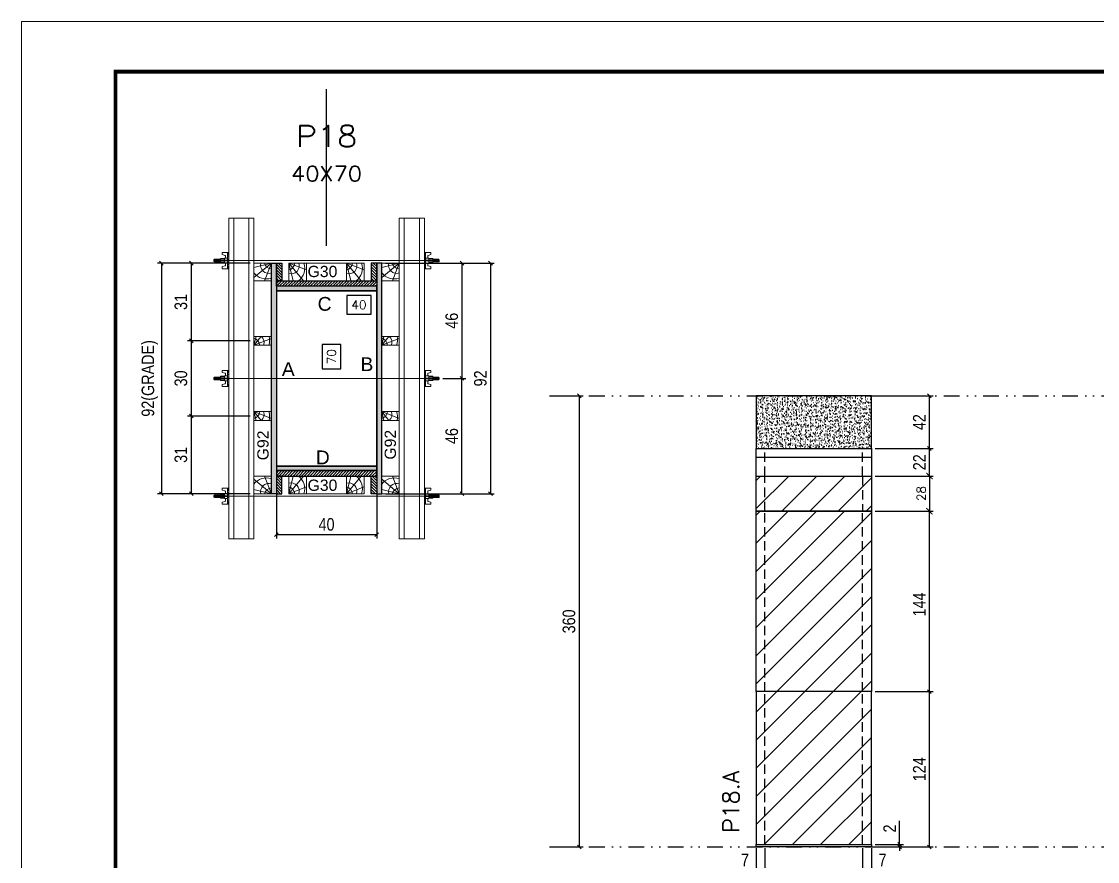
# Model space of a CAD drawing. Extents: x 2949 to 9203, y -16089 to 12527.
# Drawn here: x 6133 to 6991, y 371 to 1041 of the extents above; entities that cross this region are included whole.
import ezdxf
from ezdxf.enums import TextEntityAlignment as Align

# ---------------------------------------------------------------- set-up
doc = ezdxf.new("R2010")
doc.units = 0
for name, pattern in [('DASHED', [0.75, 0.5, -0.25]), ('DIVIDE2', [0.625, 0.25, -0.125, 0, -0.125, 0, -0.125]), ('HIDDEN', [0.375, 0.25, -0.125])]:
    doc.linetypes.add(name, pattern=pattern)
for name, color, linetype in [('CHAPA', 1, 'Continuous'), ('COTA', 241, 'Continuous'), ('cotas', 4, 'Continuous'), ('MEIO_PONT', 93, 'Continuous'), ('Nível', 160, 'Continuous'), ('Painéis', 200, 'Continuous'), ('SARR_2.2x7', 40, 'Continuous'), ('SARRAFO', 251, 'Continuous'), ('Sarrafo de Pressão', 42, 'HIDDEN'), ('Texto de Titulo', 7, 'Continuous'), ('Texto Qtd Sarr', 242, 'Continuous'), ('TEXTO_GERAL', 7, 'Continuous')]:
    doc.layers.add(name, color=color, linetype=linetype)
for name, color, linetype, lineweight in [('Folhas', 255, 'Continuous', 9), ('Hachura', 251, 'Continuous', 9), ('Madeira', 126, 'Continuous', 18), ('Perfil Metálico', 224, 'Continuous', 18), ('SARRAFO DE PRESSAO', 251, 'DASHED', 9), ('Texto Seção', 7, 'Continuous', 15)]:
    doc.layers.add(name, color=color, linetype=linetype, lineweight=lineweight)
doc.styles.add('ARIAL', font='arial.ttf')
doc.styles.add('COTA TECNICA', font='techl___.ttf', dxfattribs={"height": 10})
doc.styles.add('COTA TECNICA 2X', font='techl___.ttf', dxfattribs={"height": 10})
doc.styles.add('COTA TECNICA-50', font='techl___.ttf', dxfattribs={"height": 10})
doc.styles.add('REGUA-120', font='ROMANS.shx', dxfattribs={"height": 15})
doc.styles.add('ROMANS', font='romans.shx')
doc.styles.add('SANSSERIF', font='sas_____.pfb')
doc.dimstyles.new('COTA PAINEL-50', dxfattribs={"dimtxt": 10, "dimasz": 3, "dimexe": 3, "dimexo": 3, "dimgap": 3, "dimtad": 1, "dimdec": 1, "dimzin": 12, "dimdsep": 46, "dimtxsty": 'COTA TECNICA-50', "dimblk1": 'OBLIQUE', "dimblk2": 'OBLIQUE', "dimsah": 1, "dimcen": 0.9, "dimclrd": 4, "dimclre": 4, "dimclrt": 240, "dimadec": 1, "dimazin": 3, "dimtfac": 1, "dimtdec": 1, "dimtmove": 0, "dimatfit": 3, "dimfxl": 1, "dimtolj": 1, "dimtzin": 12, "dimarcsym": 0})
doc.dimstyles.new('Cota Paínel', dxfattribs={"dimtxt": 7, "dimasz": 5, "dimexe": 3, "dimexo": 3, "dimgap": 3, "dimtad": 1, "dimdec": 1, "dimzin": 12, "dimdsep": 46, "dimtxsty": 'ROMANS', "dimblk": 'ARCHTICK', "dimcen": 0, "dimclrd": 4, "dimclre": 4, "dimclrt": 1, "dimadec": 1, "dimazin": 3, "dimtfac": 1, "dimtdec": 1, "dimtmove": 0, "dimatfit": 3, "dimldrblk": 'OBLIQUE', "dimfxl": 1, "dimtolj": 1, "dimtzin": 12, "dimarcsym": 0})
doc.dimstyles.new('PAINEL', dxfattribs={"dimtxt": 10, "dimasz": 3, "dimexe": 3, "dimexo": 3, "dimgap": 3, "dimtad": 1, "dimdec": 1, "dimzin": 12, "dimdsep": 46, "dimtxsty": 'COTA TECNICA', "dimblk1": 'OBLIQUE', "dimblk2": 'OBLIQUE', "dimsah": 1, "dimcen": 0.9, "dimclrd": 4, "dimclre": 4, "dimclrt": 240, "dimadec": 1, "dimazin": 3, "dimtfac": 1, "dimtdec": 1, "dimtmove": 0, "dimatfit": 3, "dimfxl": 1, "dimtolj": 1, "dimtzin": 12, "dimarcsym": 0})
doc.dimstyles.new('SECAO PILAR', dxfattribs={"dimtxt": 10, "dimasz": 3, "dimexe": 3, "dimexo": 3, "dimgap": 3, "dimtad": 1, "dimdec": 1, "dimlfac": 0.5, "dimzin": 12, "dimdsep": 46, "dimtxsty": 'COTA TECNICA 2X', "dimblk1": 'OBLIQUE', "dimblk2": 'OBLIQUE', "dimsah": 1, "dimcen": 0.9, "dimclrd": 256, "dimclre": 256, "dimclrt": 256, "dimadec": 1, "dimazin": 3, "dimtfac": 1, "dimtdec": 1, "dimtmove": 0, "dimatfit": 3, "dimfxl": 1, "dimtolj": 1, "dimtzin": 12, "dimarcsym": 0})
doc.dimstyles.new('SECÇÃO 2', dxfattribs={"dimtxt": 7, "dimasz": 6, "dimexe": 0.18, "dimexo": 2, "dimgap": -4, "dimtad": 3, "dimdec": 1, "dimlfac": 0.5, "dimzin": 12, "dimdsep": 46, "dimtxsty": 'ROMANS', "dimblk": 'ARCHTICK', "dimcen": 0.09, "dimse1": 1, "dimse2": 1, "dimsd1": 1, "dimsd2": 1, "dimclrd": 180, "dimclre": 5, "dimclrt": 1, "dimadec": 0, "dimazin": 3, "dimtfac": 1, "dimtdec": 1, "dimtofl": 0, "dimtmove": 0, "dimatfit": 3, "dimldrblk": 'ARCHTICK', "dimfxl": 1, "dimtolj": 1, "dimtzin": 0, "dimarcsym": 0})

# ---------------------------------------------------------------- blocks, each defined once
blk = doc.blocks.new('9999999999')
at = {"layer": 'Folhas'}
blk.add_lwpolyline([(98138.98, 34190.21), (99623.98, 34190.21), (99623.98, 35240.21), (98138.98, 35240.21)], close=True, dxfattribs=at)
at = {"layer": 'Folhas', "color": 30, "const_width": 3}
blk.add_lwpolyline([(98213.98, 34230.21), (99583.98, 34230.21), (99583.98, 35200.21), (98213.98, 35200.21)], close=True, dxfattribs=at)
blk = doc.blocks.new('titulo1')
at = {"layer": 'Defpoints', "color": 252, "linetype": 'HIDDEN', "ltscale": 2}
blk.add_line((0, 0), (0, 125), dxfattribs=at)
at = {"layer": 'Defpoints', "style": 'ROMANS', "oblique": 15}
blk.add_attdef('FOLHA', text='', height=10, dxfattribs=at).set_placement((0, 15.58), align=Align.MIDDLE_CENTER)
at = {"layer": 'Texto Qtd Sarr', "color": 3, "style": 'ROMANS', "oblique": 15}
for tag, height, p in [('TITULO', 17, (0, 71.45)), ('SEÇÃO', 12, (0, 41.55))]:
    blk.add_attdef(tag, text='', height=height, dxfattribs=at).set_placement(p, align=Align.MIDDLE_CENTER)
blk = doc.blocks.new('_Oblique')
at = {"color": 0, "linetype": 'ByBlock', "lineweight": -2}
blk.add_line((-0.5, -0.5), (0.5, 0.5), dxfattribs=at)
blk = doc.blocks.new('*D1503')
at = {"layer": 'cotas', "color": 4, "linetype": 'ByBlock', "lineweight": -2, "transparency": 16777216}
for p, q in [((6556.69, 742.27), (6580.41, 742.27)), ((6577.41, 742.27), (6577.41, 382.27)), ((6556.69, 382.27), (6580.41, 382.27))]:
    blk.add_line(p, q, dxfattribs=at)
at = {"layer": 'Defpoints', "color": 0, "linetype": 'ByBlock', "transparency": 16777216}
for p in [(6553.69, 742.27), (6553.69, 382.27), (6577.41, 382.27)]:
    blk.add_point(p, dxfattribs=at)
at = {"layer": 'cotas', "color": 4, "linetype": 'ByBlock', "lineweight": -2, "transparency": 16777216, "xscale": 3, "yscale": 3, "zscale": 3}
for p, rotation in [((6577.41, 742.27), 90), ((6577.41, 382.27), 270)]:
    blk.add_blockref('_Oblique', p, dxfattribs=dict(at, rotation=rotation))
at = {"layer": 'cotas', "color": 240, "linetype": 'ByBlock', "transparency": 16777216, "insert": (6569.19, 562.27), "char_height": 10, "attachment_point": 5, "rotation": 90, "style": 'COTA TECNICA'}
blk.add_mtext('\\A1;360', dxfattribs=at)
blk = doc.blocks.new('*D1433')
at = {"layer": 'COTA', "color": 4, "lineweight": -2, "transparency": 16777216}
for p, q in [((6718.39, 381.27), (6718.39, 327.09)), ((6810.39, 381.27), (6810.39, 327.09)), ((6718.39, 330.09), (6810.39, 330.09))]:
    blk.add_line(p, q, dxfattribs=at)
at = {"layer": 'Defpoints', "color": 0, "transparency": 16777216}
for p in [(6718.39, 384.27), (6810.39, 384.27), (6810.39, 330.09)]:
    blk.add_point(p, dxfattribs=at)
at = {"layer": 'COTA', "color": 4, "lineweight": -2, "transparency": 16777216, "xscale": 3, "yscale": 3, "zscale": 3, "rotation": 180}
blk.add_blockref('_Oblique', (6718.39, 330.09), dxfattribs=at)
at = {"layer": 'COTA', "color": 4, "lineweight": -2, "transparency": 16777216, "xscale": 3, "yscale": 3, "zscale": 3}
blk.add_blockref('_Oblique', (6810.39, 330.09), dxfattribs=at)
at = {"layer": 'COTA', "color": 240, "transparency": 16777216, "insert": (6764.39, 338.18), "char_height": 10, "attachment_point": 5, "style": 'COTA TECNICA'}
blk.add_mtext('\\A1;92', dxfattribs=at)
blk = doc.blocks.new('*D1434')
at = {"layer": 'COTA', "color": 4, "lineweight": -2, "transparency": 16777216}
for p, q in [((6813.39, 506.27), (6859.63, 506.27)), ((6856.63, 382.27), (6856.63, 506.27)), ((6813.39, 382.27), (6859.63, 382.27))]:
    blk.add_line(p, q, dxfattribs=at)
at = {"layer": 'Defpoints', "color": 0, "transparency": 16777216}
for p in [(6810.39, 506.27), (6856.63, 506.27), (6810.39, 382.27)]:
    blk.add_point(p, dxfattribs=at)
at = {"layer": 'COTA', "color": 4, "lineweight": -2, "transparency": 16777216, "xscale": 3, "yscale": 3, "zscale": 3}
for p, rotation in [((6856.63, 506.27), 90), ((6856.63, 382.27), 270)]:
    blk.add_blockref('_Oblique', p, dxfattribs=dict(at, rotation=rotation))
at = {"layer": 'COTA', "color": 240, "transparency": 16777216, "insert": (6848.56, 444.27), "char_height": 10, "attachment_point": 5, "rotation": 90, "style": 'COTA TECNICA-50'}
blk.add_mtext('\\A1;124', dxfattribs=at)
blk = doc.blocks.new('*D1435')
at = {"layer": 'COTA', "color": 4, "lineweight": -2, "transparency": 16777216}
for p, q in [((6832.92, 384.27), (6832.92, 403.07)), ((6813.39, 384.27), (6835.92, 384.27)), ((6813.39, 382.27), (6835.92, 382.27)), ((6832.92, 382.27), (6832.92, 384.27)), ((6832.92, 382.27), (6832.92, 379.27))]:
    blk.add_line(p, q, dxfattribs=at)
at = {"layer": 'Defpoints', "color": 0, "transparency": 16777216}
for p in [(6810.39, 384.27), (6810.39, 382.27), (6832.92, 382.27)]:
    blk.add_point(p, dxfattribs=at)
at = {"layer": 'COTA', "color": 4, "lineweight": -2, "transparency": 16777216, "xscale": 3, "yscale": 3, "zscale": 3}
for p, rotation in [((6832.92, 384.27), 270), ((6832.92, 382.27), 90)]:
    blk.add_blockref('_Oblique', p, dxfattribs=dict(at, rotation=rotation))
at = {"layer": 'COTA', "color": 240, "transparency": 16777216, "insert": (6824.92, 397.01), "char_height": 10, "attachment_point": 5, "rotation": 90, "style": 'COTA TECNICA-50'}
blk.add_mtext('\\A1;2', dxfattribs=at)
blk = doc.blocks.new('*D1440')
at = {"layer": 'COTA', "color": 4, "lineweight": -2, "transparency": 16777216}
for p, q in [((6718.39, 379.27), (6718.39, 360.76)), ((6725.39, 381.27), (6725.39, 360.76)), ((6718.39, 363.76), (6703.66, 363.76)), ((6725.39, 363.76), (6718.39, 363.76))]:
    blk.add_line(p, q, dxfattribs=at)
at = {"layer": 'Defpoints', "color": 0, "transparency": 16777216}
for p in [(6718.39, 382.27), (6725.39, 384.27), (6718.39, 363.76)]:
    blk.add_point(p, dxfattribs=at)
at = {"layer": 'COTA', "color": 4, "lineweight": -2, "transparency": 16777216, "xscale": 3, "yscale": 3, "zscale": 3, "rotation": 180}
blk.add_blockref('_Oblique', (6718.39, 363.76), dxfattribs=at)
at = {"layer": 'COTA', "color": 4, "lineweight": -2, "transparency": 16777216, "xscale": 3, "yscale": 3, "zscale": 3}
blk.add_blockref('_Oblique', (6725.39, 363.76), dxfattribs=at)
at = {"layer": 'COTA', "color": 240, "transparency": 16777216, "insert": (6709.53, 371.83), "char_height": 10, "attachment_point": 5, "style": 'COTA TECNICA-50'}
blk.add_mtext('\\A1;7', dxfattribs=at)
blk = doc.blocks.new('*D1441')
at = {"layer": 'COTA', "color": 4, "lineweight": -2, "transparency": 16777216}
for p, q in [((6803.39, 381.27), (6803.39, 360.76)), ((6810.39, 379.27), (6810.39, 360.76)), ((6803.39, 363.76), (6810.39, 363.76)), ((6810.39, 363.76), (6825.12, 363.76))]:
    blk.add_line(p, q, dxfattribs=at)
at = {"layer": 'Defpoints', "color": 0, "transparency": 16777216}
for p in [(6803.39, 384.27), (6810.39, 382.27), (6810.39, 363.76)]:
    blk.add_point(p, dxfattribs=at)
at = {"layer": 'COTA', "color": 4, "lineweight": -2, "transparency": 16777216, "xscale": 3, "yscale": 3, "zscale": 3, "rotation": 180}
blk.add_blockref('_Oblique', (6803.39, 363.76), dxfattribs=at)
at = {"layer": 'COTA', "color": 4, "lineweight": -2, "transparency": 16777216, "xscale": 3, "yscale": 3, "zscale": 3}
blk.add_blockref('_Oblique', (6810.39, 363.76), dxfattribs=at)
at = {"layer": 'COTA', "color": 240, "transparency": 16777216, "insert": (6819.26, 371.83), "char_height": 10, "attachment_point": 5, "style": 'COTA TECNICA-50'}
blk.add_mtext('\\A1;7', dxfattribs=at)
blk = doc.blocks.new('*D1445')
at = {"layer": 'COTA', "color": 180, "lineweight": -2, "transparency": 16777216}
for p, q in [((6387.34, 783.2), (6372.34, 783.2)), ((6372.34, 783.2), (6372.34, 763.86)), ((6387.34, 763.86), (6387.34, 783.2)), ((6372.34, 763.86), (6387.34, 763.86))]:
    blk.add_line(p, q, dxfattribs=at)
at = {"layer": 'Defpoints', "color": 0, "transparency": 16777216}
for p in [(6335.83, 826.16), (6335.83, 686.16), (6391.34, 686.16)]:
    blk.add_point(p, dxfattribs=at)
at = {"layer": 'COTA', "color": 1, "transparency": 16777216, "insert": (6379.84, 773.53), "char_height": 7, "attachment_point": 5, "rotation": 90, "style": 'ROMANS'}
blk.add_mtext('\\A1;70', dxfattribs=at)
blk = doc.blocks.new('_ArchTick')
at = {"color": 0, "linetype": 'ByBlock', "const_width": 0.15}
blk.add_lwpolyline([(-0.5, -0.5), (0.5, 0.5)], dxfattribs=at)
blk = doc.blocks.new('*D1446')
at = {"layer": 'COTA', "lineweight": -2, "transparency": 16777216}
for p, q in [((6422.83, 848.16), (6509.6, 848.16)), ((6506.6, 848.16), (6506.6, 664.16)), ((6422.83, 664.16), (6509.6, 664.16))]:
    blk.add_line(p, q, dxfattribs=at)
at = {"layer": 'Defpoints', "color": 0, "transparency": 16777216}
for p in [(6419.83, 848.16), (6419.83, 664.16), (6506.6, 664.16)]:
    blk.add_point(p, dxfattribs=at)
at = {"layer": 'COTA', "lineweight": -2, "transparency": 16777216, "xscale": 3, "yscale": 3, "zscale": 3}
for p, rotation in [((6506.6, 848.16), 90), ((6506.6, 664.16), 270)]:
    blk.add_blockref('_Oblique', p, dxfattribs=dict(at, rotation=rotation))
at = {"layer": 'COTA', "transparency": 16777216, "insert": (6498.52, 756.16), "char_height": 10, "attachment_point": 5, "rotation": 90, "style": 'COTA TECNICA 2X'}
blk.add_mtext('\\A1;92', dxfattribs=at)
blk = doc.blocks.new('*D1447')
at = {"layer": 'COTA', "lineweight": -2, "transparency": 16777216}
for p, q in [((6456.83, 848.16), (6486.83, 848.16)), ((6483.83, 848.16), (6483.83, 756.16)), ((6468.63, 756.16), (6486.83, 756.16))]:
    blk.add_line(p, q, dxfattribs=at)
at = {"layer": 'Defpoints', "color": 0, "transparency": 16777216}
for p in [(6453.83, 848.16), (6465.63, 756.16), (6483.83, 756.16)]:
    blk.add_point(p, dxfattribs=at)
at = {"layer": 'COTA', "lineweight": -2, "transparency": 16777216, "xscale": 3, "yscale": 3, "zscale": 3}
for p, rotation in [((6483.83, 848.16), 90), ((6483.83, 756.16), 270)]:
    blk.add_blockref('_Oblique', p, dxfattribs=dict(at, rotation=rotation))
at = {"layer": 'COTA', "transparency": 16777216, "insert": (6475.73, 802.16), "char_height": 10, "attachment_point": 5, "rotation": 90, "style": 'COTA TECNICA 2X'}
blk.add_mtext('\\A1;46', dxfattribs=at)
blk = doc.blocks.new('*D1448')
at = {"layer": 'COTA', "lineweight": -2, "transparency": 16777216}
for p, q in [((6468.63, 756.16), (6486.83, 756.16)), ((6483.83, 664.16), (6483.83, 756.16)), ((6456.83, 664.16), (6486.83, 664.16))]:
    blk.add_line(p, q, dxfattribs=at)
at = {"layer": 'Defpoints', "color": 0, "transparency": 16777216}
for p in [(6465.63, 756.16), (6483.83, 756.16), (6453.83, 664.16)]:
    blk.add_point(p, dxfattribs=at)
at = {"layer": 'COTA', "lineweight": -2, "transparency": 16777216, "xscale": 3, "yscale": 3, "zscale": 3}
for p, rotation in [((6483.83, 756.16), 90), ((6483.83, 664.16), 270)]:
    blk.add_blockref('_Oblique', p, dxfattribs=dict(at, rotation=rotation))
at = {"layer": 'COTA', "transparency": 16777216, "insert": (6475.73, 710.16), "char_height": 10, "attachment_point": 5, "rotation": 90, "style": 'COTA TECNICA 2X'}
blk.add_mtext('\\A1;46', dxfattribs=at)
blk = doc.blocks.new('*D1449')
at = {"layer": 'COTA', "color": 180, "lineweight": -2, "transparency": 16777216}
for p, q in [((6411.33, 822.37), (6392, 822.37)), ((6392, 822.37), (6392, 807.37)), ((6411.33, 807.37), (6411.33, 822.37)), ((6392, 807.37), (6411.33, 807.37))]:
    blk.add_line(p, q, dxfattribs=at)
at = {"layer": 'Defpoints', "color": 0, "transparency": 16777216}
for p in [(6335.83, 826.16), (6415.83, 826.16), (6415.83, 803.37)]:
    blk.add_point(p, dxfattribs=at)
at = {"layer": 'COTA', "color": 1, "transparency": 16777216, "insert": (6401.66, 814.87), "char_height": 7, "attachment_point": 5, "style": 'ROMANS'}
blk.add_mtext('\\A1;40', dxfattribs=at)
blk = doc.blocks.new('PONTALETE')
at = {"layer": 'Madeira'}
for q in [(2.71, 7), (7, 5.76), (7, 1.74)]:
    blk.add_line((0, 0), q, dxfattribs=at)
blk.add_lwpolyline([(0, 0), (7, 0), (7, 7), (0, 7)], close=True, dxfattribs=at)
for centre, radius, start, end in [((2.04, 0.06), 6.23, 37.2818, 109.0913), ((1.09, 0.9), 3.19, 343.603, 109.9847), ((-0.21, -0.78), 3.09, 14.6322, 86.0383)]:
    blk.add_arc(centre, radius, start, end, dxfattribs=at)
blk = doc.blocks.new('*D1450')
at = {"layer": 'COTA', "lineweight": -2, "transparency": 16777216}
for p, q in [((6314.83, 848.16), (6241.05, 848.16)), ((6244.05, 848.16), (6244.05, 664.16)), ((6314.83, 664.16), (6241.05, 664.16))]:
    blk.add_line(p, q, dxfattribs=at)
at = {"layer": 'Defpoints', "color": 0, "transparency": 16777216}
for p in [(6317.83, 848.16), (6244.05, 664.16), (6317.83, 664.16)]:
    blk.add_point(p, dxfattribs=at)
at = {"layer": 'COTA', "lineweight": -2, "transparency": 16777216, "xscale": 3, "yscale": 3, "zscale": 3}
for p, rotation in [((6244.05, 848.16), 90), ((6244.05, 664.16), 270)]:
    blk.add_blockref('_Oblique', p, dxfattribs=dict(at, rotation=rotation))
at = {"layer": 'COTA', "transparency": 16777216, "insert": (6234.83, 756.16), "char_height": 10, "attachment_point": 5, "rotation": 90, "style": 'COTA TECNICA 2X'}
blk.add_mtext('\\A1;92(GRADE)', dxfattribs=at)
blk = doc.blocks.new('MEIO PONTALETE')
at = {"layer": 'Madeira'}
for q in [(2.71, 7), (3.5, 2.88), (3.5, 0.87)]:
    blk.add_line((0, 0), q, dxfattribs=at)
blk.add_lwpolyline([(0, 0), (3.5, 0), (3.5, 7), (0, 7)], close=True, dxfattribs=at)
for centre, radius, start, end in [((2.04, 0.06), 6.23, 76.4499, 109.0913), ((1.09, 0.9), 3.19, 40.9063, 109.9847), ((-0.21, -0.78), 3.09, 14.6322, 86.0383)]:
    blk.add_arc(centre, radius, start, end, dxfattribs=at)
blk = doc.blocks.new('*D1451')
at = {"layer": 'COTA', "lineweight": -2, "transparency": 16777216}
for p, q in [((6314.83, 726.16), (6264.89, 726.16)), ((6267.89, 726.16), (6267.89, 664.16)), ((6314.83, 664.16), (6264.89, 664.16))]:
    blk.add_line(p, q, dxfattribs=at)
at = {"layer": 'Defpoints', "color": 0, "transparency": 16777216}
for p in [(6317.83, 726.16), (6267.89, 664.16), (6317.83, 664.16)]:
    blk.add_point(p, dxfattribs=at)
at = {"layer": 'COTA', "lineweight": -2, "transparency": 16777216, "xscale": 3, "yscale": 3, "zscale": 3}
for p, rotation in [((6267.89, 726.16), 90), ((6267.89, 664.16), 270)]:
    blk.add_blockref('_Oblique', p, dxfattribs=dict(at, rotation=rotation))
at = {"layer": 'COTA', "transparency": 16777216, "insert": (6259.67, 695.16), "char_height": 10, "attachment_point": 5, "rotation": 90, "style": 'COTA TECNICA 2X'}
blk.add_mtext('\\A1;31', dxfattribs=at)
blk = doc.blocks.new('C')
at = {"layer": 'Hachura', "color": 0}
for p, q in [((0, 3.22), (0, -3.22)), ((0.45, 3.22), (0, 3.22)), ((0.46, 3.16), (0, 3.16)), ((0.46, 3.05), (0, 3.05)), ((0.46, 2.88), (0, 2.88)), ((0, 2.75), (0, -1.16)), ((0.46, 2.65), (0, 2.65)), ((0.46, 2.23), (0, 2.23)), ((0.46, 1.51), (0, 1.51)), ((0.39, 0.49), (0.17, 0.49)), ((0.45, -3.23), (0.45, 3.22)), ((0.45, 3.22), (2.58, 3.22)), ((1.74, 0.97), (0.45, 0.97)), ((1.45, 0.1), (0.45, 0.1)), ((1.35, 1.94), (1.35, 0.96)), ((2.58, 2.39), (1.47, 2.09)), ((1.74, -0.97), (1.74, 0.97)), ((1.74, 0.97), (1.74, 0.84)), ((1.74, 0.97), (1.74, 0.84)), ((1.74, 0.84), (3.35, 0.84)), ((3.35, 0.45), (1.74, 0.45)), ((2.58, 3.22), (2.58, 2.39)), ((3.32, 0.84), (3.32, -0.84)), ((3.35, 0.84), (3.35, -0.84)), ((3.68, 0.45), (3.35, 0.45)), ((3.84, -0.52), (3.35, 0.45)), ((3.35, 0.06), (3.67, -0.57)), ((3.68, 0.45), (4.16, -0.52)), ((3.72, 0.5), (4.25, -0.57)), ((4.37, -0.55), (3.83, 0.53)), ((4.15, 0.45), (3.93, 0.45)), ((4.42, -0.52), (3.93, 0.45)), ((4.15, 0.45), (4.26, 0.45)), ((4.26, 0.45), (4.74, -0.52)), ((4.3, 0.5), (4.83, -0.57)), ((4.95, -0.55), (4.41, 0.53)), ((4.51, 0.45), (4.84, 0.45)), ((5, -0.52), (4.51, 0.45)), ((4.84, 0.45), (5.32, -0.52)), ((4.88, 0.5), (5.41, -0.57)), ((5.53, -0.55), (4.99, 0.53)), ((5.58, -0.52), (5.09, 0.45)), ((5.42, 0.45), (5.09, 0.45)), ((5.58, -0.52), (5.09, 0.45)), ((5.42, 0.45), (5.74, -0.19)), ((5.46, 0.5), (5.74, -0.07)), ((5.74, 0.19), (5.57, 0.53)), ((5.74, 0.32), (5.68, 0.45)), ((5.68, 0.45), (5.74, 0.45)), ((5.74, 0.45), (5.9, 0.29)), ((5.74, 0.45), (5.74, -0.52)), ((5.9, -0.36), (5.9, 0.29)), ((0.45, 0), (0, 0)), ((0.46, -1.52), (0, -1.52)), ((0.46, -2.23), (0, -2.23)), ((0.46, -2.65), (0, -2.65)), ((0.46, -2.88), (0, -2.88)), ((0.46, -3.05), (0, -3.05)), ((0.46, -3.16), (0, -3.16)), ((0, -3.22), (2.57, -3.22)), ((0.08, -0.48), (0.29, -0.48)), ((0.29, -0.48), (0.4, -0.48)), ((0.45, 0), (0.45, -0.97)), ((0.45, -0.16), (1.45, -0.16)), ((0.45, -0.65), (0.45, -0.32)), ((0.45, -3.23), (0.45, -0.65)), ((0.45, -0.97), (1.74, -0.97)), ((1.35, -1.94), (1.35, -0.97)), ((2.58, -2.39), (1.47, -2.1)), ((3.35, -0.32), (1.74, -0.32)), ((3.35, -0.84), (1.74, -0.84)), ((2.58, -3.23), (2.58, -2.39)), ((3.35, -0.07), (3.58, -0.52)), ((3.35, -0.52), (3.58, -0.52)), ((3.84, -0.52), (4.16, -0.52)), ((4.42, -0.52), (4.74, -0.52)), ((4.63, -0.52), (4.74, -0.52)), ((5, -0.52), (5.32, -0.52)), ((5.58, -0.52), (5.74, -0.52)), ((5.74, -0.52), (5.9, -0.36)), ((5.74, -0.52), (5.74, -0.52))]:
    blk.add_line(p, q, dxfattribs=at)
for centre, radius, start, end in [((1.52, 1.94), 0.161, 104.7436, 180), ((1.44, -0.03), 0.129, 272.695, 87.305), ((3.81, 0.39), 0.143, 25.5688, 154.4312), ((4.39, 0.39), 0.143, 25.5688, 154.4312), ((4.97, 0.39), 0.143, 25.5688, 154.4312), ((5.55, 0.39), 0.143, 25.5688, 154.4312), ((0.17, -0.37), 0.174, 221.744, 317.8592), ((1.52, -1.94), 0.161, 180, 255.2564), ((3.71, -0.4), 0.174, 222.1408, 318.256), ((4.29, -0.4), 0.174, 222.1408, 318.256), ((4.87, -0.4), 0.174, 222.1408, 318.256), ((5.45, -0.4), 0.174, 222.1408, 318.256), ((5.61, -0.4), 0.174, 317.8592, 318.256)]:
    blk.add_arc(centre, radius, start, end, dxfattribs=at)
blk = doc.blocks.new('*D1452')
at = {"layer": 'COTA', "lineweight": -2, "transparency": 16777216}
for p, q in [((6314.83, 848.16), (6264.89, 848.16)), ((6267.89, 848.16), (6267.89, 786.16)), ((6314.83, 786.16), (6264.89, 786.16))]:
    blk.add_line(p, q, dxfattribs=at)
at = {"layer": 'Defpoints', "color": 0, "transparency": 16777216}
for p in [(6317.83, 848.16), (6267.89, 786.16), (6317.83, 786.16)]:
    blk.add_point(p, dxfattribs=at)
at = {"layer": 'COTA', "lineweight": -2, "transparency": 16777216, "xscale": 3, "yscale": 3, "zscale": 3}
for p, rotation in [((6267.89, 848.16), 90), ((6267.89, 786.16), 270)]:
    blk.add_blockref('_Oblique', p, dxfattribs=dict(at, rotation=rotation))
at = {"layer": 'COTA', "transparency": 16777216, "insert": (6259.67, 817.16), "char_height": 10, "attachment_point": 5, "rotation": 90, "style": 'COTA TECNICA 2X'}
blk.add_mtext('\\A1;31', dxfattribs=at)
blk = doc.blocks.new('*D1453')
at = {"layer": 'COTA', "lineweight": -2, "transparency": 16777216}
for p, q in [((6314.83, 786.16), (6264.89, 786.16)), ((6267.89, 786.16), (6267.89, 726.16)), ((6314.83, 726.16), (6264.89, 726.16))]:
    blk.add_line(p, q, dxfattribs=at)
at = {"layer": 'Defpoints', "color": 0, "transparency": 16777216}
for p in [(6317.83, 786.16), (6267.89, 726.16), (6317.83, 726.16)]:
    blk.add_point(p, dxfattribs=at)
at = {"layer": 'COTA', "lineweight": -2, "transparency": 16777216, "xscale": 3, "yscale": 3, "zscale": 3}
for p, rotation in [((6267.89, 786.16), 90), ((6267.89, 726.16), 270)]:
    blk.add_blockref('_Oblique', p, dxfattribs=dict(at, rotation=rotation))
at = {"layer": 'COTA', "transparency": 16777216, "insert": (6259.67, 756.16), "char_height": 10, "attachment_point": 5, "rotation": 90, "style": 'COTA TECNICA 2X'}
blk.add_mtext('\\A1;30', dxfattribs=at)
blk = doc.blocks.new('*D1508')
at = {"layer": 'COTA', "lineweight": -2, "transparency": 16777216}
for p, q in [((6335.83, 679.56), (6335.83, 628.52)), ((6415.83, 679.56), (6415.83, 628.52)), ((6335.83, 631.52), (6415.83, 631.52))]:
    blk.add_line(p, q, dxfattribs=at)
at = {"layer": 'Defpoints', "color": 0, "transparency": 16777216}
for p in [(6335.83, 682.56), (6415.83, 682.56), (6415.83, 631.52)]:
    blk.add_point(p, dxfattribs=at)
at = {"layer": 'COTA', "lineweight": -2, "transparency": 16777216, "xscale": 3, "yscale": 3, "zscale": 3, "rotation": 180}
blk.add_blockref('_Oblique', (6335.83, 631.52), dxfattribs=at)
at = {"layer": 'COTA', "lineweight": -2, "transparency": 16777216, "xscale": 3, "yscale": 3, "zscale": 3}
blk.add_blockref('_Oblique', (6415.83, 631.52), dxfattribs=at)
at = {"layer": 'COTA', "transparency": 16777216, "insert": (6375.83, 639.63), "char_height": 10, "attachment_point": 5, "style": 'COTA TECNICA 2X'}
blk.add_mtext('\\A1;40', dxfattribs=at)
blk = doc.blocks.new('*D1509')
at = {"layer": 'COTA', "color": 4, "linetype": 'ByBlock', "lineweight": -2, "transparency": 16777216}
for p, q in [((6813.39, 650.27), (6859.63, 650.27)), ((6856.63, 506.27), (6856.63, 650.27)), ((6813.39, 506.27), (6859.63, 506.27))]:
    blk.add_line(p, q, dxfattribs=at)
at = {"layer": 'Defpoints', "color": 0, "linetype": 'ByBlock', "transparency": 16777216}
for p in [(6810.39, 650.27), (6856.63, 650.27), (6810.39, 506.27)]:
    blk.add_point(p, dxfattribs=at)
at = {"layer": 'COTA', "color": 4, "linetype": 'ByBlock', "lineweight": -2, "transparency": 16777216, "xscale": 3, "yscale": 3, "zscale": 3}
for p, rotation in [((6856.63, 650.27), 90), ((6856.63, 506.27), 270)]:
    blk.add_blockref('_Oblique', p, dxfattribs=dict(at, rotation=rotation))
at = {"layer": 'COTA', "color": 240, "linetype": 'ByBlock', "transparency": 16777216, "insert": (6848.56, 575.77), "char_height": 10, "attachment_point": 5, "rotation": 90, "style": 'COTA TECNICA'}
blk.add_mtext('\\A1;144', dxfattribs=at)
blk = doc.blocks.new('*D3148')
at = {"layer": 'COTA', "color": 4, "lineweight": -2, "transparency": 16777216}
for p, q in [((6813.39, 742.27), (6859.63, 742.27)), ((6856.63, 700.27), (6856.63, 742.27)), ((6813.39, 700.27), (6859.63, 700.27))]:
    blk.add_line(p, q, dxfattribs=at)
at = {"layer": 'Defpoints', "color": 0, "transparency": 16777216}
for p in [(6810.39, 742.27), (6856.63, 742.27), (6810.39, 700.27)]:
    blk.add_point(p, dxfattribs=at)
at = {"layer": 'COTA', "color": 4, "lineweight": -2, "transparency": 16777216, "xscale": 3, "yscale": 3, "zscale": 3}
for p, rotation in [((6856.63, 742.27), 90), ((6856.63, 700.27), 270)]:
    blk.add_blockref('_Oblique', p, dxfattribs=dict(at, rotation=rotation))
at = {"layer": 'COTA', "color": 240, "transparency": 16777216, "insert": (6848.56, 721.27), "char_height": 10, "attachment_point": 5, "rotation": 90, "style": 'COTA TECNICA'}
blk.add_mtext('\\A1;42', dxfattribs=at)
blk = doc.blocks.new('*D3147')
at = {"layer": 'COTA', "color": 4, "lineweight": -2, "transparency": 16777216}
for p, q in [((6813.39, 678.27), (6859.63, 678.27)), ((6856.63, 678.27), (6856.63, 650.27)), ((6813.39, 650.27), (6859.63, 650.27))]:
    blk.add_line(p, q, dxfattribs=at)
at = {"layer": 'Defpoints', "color": 0, "transparency": 16777216}
for p in [(6810.39, 678.27), (6810.39, 650.27), (6856.63, 650.27)]:
    blk.add_point(p, dxfattribs=at)
at = {"layer": 'COTA', "color": 4, "lineweight": -2, "transparency": 16777216, "xscale": 5, "yscale": 5, "zscale": 5}
for p, rotation in [((6856.63, 678.27), 90), ((6856.63, 650.27), 270)]:
    blk.add_blockref('_ArchTick', p, dxfattribs=dict(at, rotation=rotation))
at = {"layer": 'COTA', "color": 1, "transparency": 16777216, "insert": (6850.13, 664.27), "char_height": 7, "attachment_point": 5, "rotation": 90, "style": 'ROMANS'}
blk.add_mtext('\\A1;28', dxfattribs=at)
blk = doc.blocks.new('*D3149')
at = {"layer": 'COTA', "color": 4, "lineweight": -2, "transparency": 16777216}
for p, q in [((6813.39, 700.27), (6859.63, 700.27)), ((6856.63, 678.27), (6856.63, 700.27)), ((6813.39, 678.27), (6859.63, 678.27))]:
    blk.add_line(p, q, dxfattribs=at)
at = {"layer": 'Defpoints', "color": 0, "transparency": 16777216}
for p in [(6810.39, 700.27), (6856.63, 700.27), (6810.39, 678.27)]:
    blk.add_point(p, dxfattribs=at)
at = {"layer": 'COTA', "color": 4, "lineweight": -2, "transparency": 16777216, "xscale": 3, "yscale": 3, "zscale": 3}
for p, rotation in [((6856.63, 700.27), 90), ((6856.63, 678.27), 270)]:
    blk.add_blockref('_Oblique', p, dxfattribs=dict(at, rotation=rotation))
at = {"layer": 'COTA', "color": 240, "transparency": 16777216, "insert": (6848.63, 689.27), "char_height": 10, "attachment_point": 5, "rotation": 90, "style": 'COTA TECNICA-50'}
blk.add_mtext('\\A1;22', dxfattribs=at)

msp = doc.modelspace()

# ---------------------------------------------------------------- hatches: boundary and pattern name
at = {"layer": 'COTA', "linetype": 'ByBlock'}
h = msp.add_hatch(dxfattribs=at)
h.set_pattern_fill('AR-CONC', color=256, scale=0.03)
h.set_pattern_definition([(50, (-124384.69, -26159.996), (5.46554007, -0.47817257), [0.5715, -6.2865]), (355, (-124384.69, -26159.996), (-1.05730264, 5.73170536), [0.4572, -5.02921753]), (100.4514447, (-124384.235, -26160.0357), (4.40823741, 5.25353256), [0.48570026, -5.34270734]), (46.1842, (-124384.69, -26158.472), (8.13237123, -1.26126984), [0.85725, -9.42975]), (96.6355576, (-124384.0125, -26158.577), (7.122124, 7.42278374), [0.7285507, -8.01406824]), (351.184151, (-124384.69, -26158.472), (7.122124, 7.42278374), [0.685799, -7.54379196]), (21, (-124383.928, -26158.853), (4.54843174, -3.06795595), [0.5715, -6.2865]), (326, (-124383.928, -26158.853), (1.85406085, 5.52563898), [0.4572, -5.0292]), (71.451445, (-124383.549, -26159.1085), (6.40249258, 2.45768307), [0.48570026, -5.34269813]), (37.5, (-124384.6902, -26159.9958), (0.092658098, 2.536651166), [0, -4.96824, 0, -5.1054, 0, -5.04825]), (7.5, (-124384.6902, -26159.9958), (2.004589875, 3.005417245), [0, -2.91084, 0, -4.85394, 0, -1.92405]), (327.5, (-124386.3895, -26159.9958), (4.067717855, -0.17186232), [0, -1.905, 0, -5.9436, 0, -7.8867]), (317.5, (-124387.1515, -26159.996), (4.44387544, 0.76279473), [0, -2.4765, 0, -3.94716, 0, -5.6007])])
h.paths.add_polyline_path([(6718.39, 700.27), (6810.39, 700.27), (6810.39, 742.27), (6718.39, 742.27)])
at = {"layer": 'Hachura'}
h = msp.add_hatch(color=256, dxfattribs=at)
h.dxf.hatch_style = 1
h.paths.add_polyline_path([(6335.83, 664.16), (6331.83, 664.16), (6331.83, 848.16), (6335.83, 848.16)])
h = msp.add_hatch(color=256, dxfattribs=at)
h.dxf.hatch_style = 1
h.paths.add_polyline_path([(6335.83, 664.16), (6331.83, 664.16), (6331.83, 848.16), (6335.83, 848.16)])
h = msp.add_hatch(dxfattribs=at)
h.set_pattern_fill('ANSI31', color=256, scale=0.5, angle=90, style=0)
h.set_pattern_definition([(135, (-16555.5793, 9972.1135), (-1.12253202, -1.12253202), [])])
h.paths.add_polyline_path([(6335.83, 834.16), (6340.23, 834.16), (6340.23, 848.16), (6335.83, 848.16)])
h = msp.add_hatch(dxfattribs=at)
h.set_pattern_fill('ANSI31', color=256, scale=0.5, angle=90, style=0)
h.set_pattern_definition([(135, (-16513.5793, 9972.1135), (-1.12253202, -1.12253202), [])])
h.paths.add_polyline_path([(6415.83, 834.16), (6411.43, 834.16), (6411.43, 848.16), (6415.83, 848.16)])
h = msp.add_hatch(color=256, dxfattribs=at)
h.dxf.hatch_style = 1
h.paths.add_polyline_path([(6415.83, 664.16), (6419.83, 664.16), (6419.83, 848.16), (6415.83, 848.16)])
h = msp.add_hatch(color=256, dxfattribs=at)
h.dxf.hatch_style = 1
h.paths.add_polyline_path([(6415.83, 664.16), (6419.83, 664.16), (6419.83, 848.16), (6415.83, 848.16)])
h = msp.add_hatch(dxfattribs=at)
h.set_pattern_fill('ANSI31', color=256, scale=0.5, style=0)
h.set_pattern_definition([(45, (15509.7807, 23759.1698), (-1.12253202, 1.12253202), [])])
h.paths.add_polyline_path([(6415.83, 829.76), (6415.83, 834.16), (6335.83, 834.16), (6335.83, 829.76)])
h = msp.add_hatch(color=256, dxfattribs=at)
h.dxf.hatch_style = 1
h.paths.add_polyline_path([(6335.83, 829.76), (6335.83, 826.16), (6415.83, 826.16), (6415.83, 829.76)])
h = msp.add_hatch(color=256, dxfattribs=at)
h.dxf.hatch_style = 1
h.paths.add_polyline_path([(6335.83, 829.76), (6335.83, 826.16), (6415.83, 826.16), (6415.83, 829.76)])
h = msp.add_hatch(color=256, dxfattribs=at)
h.dxf.hatch_style = 1
h.paths.add_polyline_path([(6335.83, 686.16), (6335.83, 682.56), (6415.83, 682.56), (6415.83, 686.16)])
h = msp.add_hatch(color=256, dxfattribs=at)
h.dxf.hatch_style = 1
h.paths.add_polyline_path([(6335.83, 686.16), (6335.83, 682.56), (6415.83, 682.56), (6415.83, 686.16)])
h = msp.add_hatch(dxfattribs=at)
h.set_pattern_fill('ANSI31', color=256, scale=0.5, style=0)
h.set_pattern_definition([(45, (15509.7807, 23785.1698), (-1.12253202, 1.12253202), [])])
h.paths.add_polyline_path([(6415.83, 682.56), (6415.83, 678.16), (6335.83, 678.16), (6335.83, 682.56)])
h = msp.add_hatch(dxfattribs=at)
h.set_pattern_fill('ANSI31', color=256, scale=0.5, angle=90, style=0)
h.set_pattern_definition([(135, (-16555.5793, 10167.1135), (-1.12253202, -1.12253202), [])])
h.paths.add_polyline_path([(6335.83, 678.16), (6340.23, 678.16), (6340.23, 664.16), (6335.83, 664.16)])
h = msp.add_hatch(dxfattribs=at)
h.set_pattern_fill('ANSI31', color=256, scale=0.5, angle=90, style=0)
h.set_pattern_definition([(135, (-16513.5793, 10167.1135), (-1.12253202, -1.12253202), [])])
h.paths.add_polyline_path([(6415.83, 678.16), (6411.43, 678.16), (6411.43, 664.16), (6415.83, 664.16)])
h = msp.add_hatch(dxfattribs=at)
h.set_pattern_fill('ANSI31', color=256, scale=5)
h.set_pattern_definition([(45, (3170, 0), (-11.22532, 11.22532), [])])
h.paths.add_polyline_path([(6810.39, 678.27), (6718.39, 678.27), (6718.39, 650.27), (6810.39, 650.27)])
at = {"layer": 'Hachura', "linetype": 'ByBlock'}
h = msp.add_hatch(dxfattribs=at)
h.set_pattern_fill('ANSI31', color=256, scale=5)
h.set_pattern_definition([(45, (-127670.467, -33050.646), (-11.2253202, 11.2253202), [])])
h.paths.add_polyline_path([(6810.39, 506.27), (6718.39, 506.27), (6718.39, 384.27), (6810.39, 384.27)])
h.paths.add_polyline_path([(6810.39, 650.27), (6718.39, 650.27), (6718.39, 506.27), (6810.39, 506.27)])
h.paths.add_polyline_path([(6810.39, 650.27), (6718.39, 650.27)], flags=17)
h.paths.add_polyline_path([(7126.27, 650.27), (7034.27, 650.27), (7034.27, 506.27), (7126.27, 506.27)])
h.paths.add_polyline_path([(7126.27, 506.27), (7034.27, 506.27), (7034.27, 384.27), (7126.27, 384.27)])
h.paths.add_polyline_path([(7126.27, 650.27), (7034.27, 650.27)], flags=17)
h.paths.add_polyline_path([(7360.81, 628.25), (7320.81, 628.25), (7320.81, 384.27), (7360.81, 384.27)])
h.paths.add_polyline_path([(7360.81, 628.25), (7320.81, 628.25)], flags=17)

# ---------------------------------------------------------------- linework, layer by layer
at = {"layer": 'CHAPA'}
for points in [[(6335.83, 664.16), (6331.83, 664.16), (6331.83, 848.16), (6335.83, 848.16)], [(6335.83, 664.16), (6331.83, 664.16), (6331.83, 848.16), (6335.83, 848.16)], [(6415.83, 664.16), (6419.83, 664.16), (6419.83, 848.16), (6415.83, 848.16)], [(6415.83, 664.16), (6419.83, 664.16), (6419.83, 848.16), (6415.83, 848.16)], [(6335.83, 829.76), (6335.83, 826.16), (6415.83, 826.16), (6415.83, 829.76)], [(6335.83, 829.76), (6335.83, 826.16), (6415.83, 826.16), (6415.83, 829.76)], [(6335.83, 686.16), (6335.83, 682.56), (6415.83, 682.56), (6415.83, 686.16)], [(6335.83, 686.16), (6335.83, 682.56), (6415.83, 682.56), (6415.83, 686.16)]]:
    msp.add_lwpolyline(points, close=True, dxfattribs=at)
at = {"layer": 'COTA', "linetype": 'ByBlock'}
msp.add_lwpolyline([(6718.39, 700.27), (6810.39, 700.27), (6810.39, 742.27), (6718.39, 742.27)], close=True, dxfattribs=at)
at = {"layer": 'Hachura'}
for p, q in [((6287.03, 850.16), (6460.83, 850.17)), ((6287.03, 756.16), (6460.83, 756.15)), ((6287.03, 662.16), (6460.83, 662.15))]:
    msp.add_line(p, q, dxfattribs=at)
at = {"layer": 'Madeira'}
for points in [[(6331.83, 664.16), (6317.83, 664.16), (6317.83, 848.16), (6331.83, 848.16)], [(6345.83, 848.16), (6345.83, 834.16), (6405.83, 834.16), (6405.83, 848.16)], [(6419.83, 664.16), (6433.83, 664.16), (6433.83, 848.16), (6419.83, 848.16)], [(6345.83, 664.16), (6345.83, 678.16), (6405.83, 678.16), (6405.83, 664.16)]]:
    msp.add_lwpolyline(points, close=True, dxfattribs=at)
at = {"layer": 'Nível', "color": 4, "linetype": 'DIVIDE2', "ltscale": 50}
for p, q in [((6553.69, 742.27), (7564.03, 742.27)), ((6553.69, 382.27), (7564.03, 382.27))]:
    msp.add_line(p, q, dxfattribs=at)
at = {"layer": 'Painéis'}
for p, q in [((6718.39, 700.27), (6810.39, 700.27)), ((6718.39, 650.27), (6718.39, 700.27)), ((6810.39, 700.27), (6810.39, 650.27)), ((6718.39, 678.27), (6810.39, 678.27))]:
    msp.add_line(p, q, dxfattribs=at)
for points in [[(6415.83, 826.16), (6335.83, 826.16), (6335.83, 686.16), (6415.83, 686.16)], [(6810.39, 506.27), (6718.39, 506.27), (6718.39, 650.27), (6810.39, 650.27)], [(6718.39, 650.27), (6810.39, 650.27), (6810.39, 650.27), (6718.39, 650.27)], [(6718.39, 650.27), (6810.39, 650.27), (6810.39, 650.27), (6718.39, 650.27)], [(6718.39, 384.27), (6810.39, 384.27), (6810.39, 506.27), (6718.39, 506.27)], [(6718.39, 384.27), (6810.39, 384.27), (6810.39, 382.27), (6718.39, 382.27)]]:
    msp.add_lwpolyline(points, close=True, dxfattribs=at)
at = {"layer": 'Perfil Metálico'}
for points in [[(6297.83, 628.16), (6317.83, 628.16), (6317.83, 884.16), (6297.83, 884.16)], [(6313.83, 884.16), (6301.83, 884.16), (6301.83, 628.16), (6313.83, 628.16)], [(6453.83, 628.16), (6433.83, 628.16), (6433.83, 884.16), (6453.83, 884.16)], [(6437.83, 884.16), (6449.83, 884.16), (6449.83, 628.16), (6437.83, 628.16)]]:
    msp.add_lwpolyline(points, close=True, dxfattribs=at)
at = {"layer": 'SARR_2.2x7'}
msp.add_line((6718.39, 693.27), (6810.39, 693.27), dxfattribs=at)
at = {"layer": 'SARRAFO'}
for points in [[(6340.23, 848.16), (6340.23, 834.16), (6335.83, 834.16), (6335.83, 848.16)], [(6411.43, 848.16), (6411.43, 834.16), (6415.83, 834.16), (6415.83, 848.16)], [(6335.83, 834.16), (6415.83, 834.16), (6415.83, 829.76), (6335.83, 829.76)], [(6335.83, 678.16), (6415.83, 678.16), (6415.83, 682.56), (6335.83, 682.56)], [(6340.23, 664.16), (6340.23, 678.16), (6335.83, 678.16), (6335.83, 664.16)], [(6411.43, 664.16), (6411.43, 678.16), (6415.83, 678.16), (6415.83, 664.16)]]:
    msp.add_lwpolyline(points, close=True, dxfattribs=at)
at = {"layer": 'Sarrafo de Pressão', "ltscale": 30}
for p, q in [((6725.39, 678.27), (6725.39, 700.27)), ((6803.39, 678.27), (6803.39, 700.27)), ((6725.39, 650.27), (6725.39, 678.27)), ((6803.39, 678.27), (6803.39, 650.27)), ((6725.39, 506.27), (6725.39, 650.27)), ((6803.39, 506.27), (6803.39, 650.27)), ((6725.39, 384.27), (6725.39, 506.27)), ((6803.39, 384.27), (6803.39, 506.27))]:
    msp.add_line(p, q, dxfattribs=at)

# ---------------------------------------------------------------- block references
at = {"layer": 'Hachura', "linetype": 'Continuous', "yscale": 2, "zscale": 2, "rotation": 180}
for p, xscale in [((6297.83, 850.16), 2), ((6453.83, 850.16), -2)]:
    msp.add_blockref('C', p, dxfattribs=dict(at, xscale=xscale))
at = {"layer": 'Hachura', "linetype": 'Continuous', "yscale": 2, "zscale": 2}
for p, xscale in [((6297.83, 756.16), -2), ((6453.83, 756.16), 2), ((6297.83, 662.16), -2), ((6453.83, 662.16), 2)]:
    msp.add_blockref('C', p, dxfattribs=dict(at, xscale=xscale))
at = {"layer": 'MEIO_PONT'}
for name, p, xscale, yscale, zscale, rotation in [('PONTALETE', (6331.83, 848.16), 2, 2, 2, 180), ('PONTALETE', (6345.83, 848.16), 2, 2, 2, 270), ('PONTALETE', (6391.83, 848.16), 2, 2, 2, 270), ('PONTALETE', (6433.83, 848.16), 2, 2, 2, 180), ('MEIO PONTALETE', (6317.83, 782.66), -1.999999997962732, 1.999999997962732, 1.999999997962732, 270), ('MEIO PONTALETE', (6419.83, 782.66), -1.999999997962732, 1.999999997962732, 1.999999997962732, 270), ('MEIO PONTALETE', (6317.83, 729.66), 1.999999997962732, 1.999999997962732, 1.999999997962732, 270), ('MEIO PONTALETE', (6419.83, 729.66), 1.999999997962732, 1.999999997962732, 1.999999997962732, 270), ('PONTALETE', (6345.83, 664.16), -2, 2, 2, 270), ('PONTALETE', (6391.83, 664.16), -2, 2, 2, 270)]:
    msp.add_blockref(name, p, dxfattribs=dict(at, xscale=xscale, yscale=yscale, zscale=zscale, rotation=rotation))
at = {"layer": 'MEIO_PONT', "xscale": -2, "yscale": 2, "zscale": 2}
for p in [(6331.83, 664.16), (6433.83, 664.16)]:
    msp.add_blockref('PONTALETE', p, dxfattribs=at)
at = {"layer": 'SARRAFO DE PRESSAO', "color": 6, "linetype": 'ByBlock'}
msp.add_blockref('9999999999', (-92006.44, -34199.22), dxfattribs=at)
at = {"layer": 'Texto Seção'}
ref = msp.add_blockref('titulo1', (6375.83, 862.04), dxfattribs=at)
ref.add_attrib('TITULO', 'P18', dxfattribs={"layer": 'Texto de Titulo', "color": 7, "height": 17, "style": 'ROMANS', "width": 1.1}).set_placement((6375.83, 949.54), align=Align.MIDDLE_CENTER)
ref.add_attrib('SEÇÃO', '40X70', dxfattribs={"layer": 'Texto de Titulo', "color": 7, "height": 12, "style": 'ROMANS', "width": 1.1}).set_placement((6375.83, 919.54), align=Align.MIDDLE_CENTER)

# ---------------------------------------------------------------- texts
at = {"layer": 'Texto Seção', "insert": (6704.92, 393.52), "char_height": 13, "width": 285.3299, "attachment_point": 7, "rotation": 90, "style": 'REGUA-120'}
msp.add_mtext('P18.A', dxfattribs=at)
at = {"layer": 'TEXTO_GERAL', "style": 'ARIAL'}
for s, p in [('C', (6374.24, 815.66)), ('B', (6408, 767.52)), ('A', (6345.29, 763.61)), ('D', (6372.83, 693.16))]:
    msp.add_text(s, height=11, dxfattribs=at).set_placement(p, align=Align.MIDDLE_CENTER)
at = {"layer": 'TEXTO_GERAL', "color": 0, "linetype": 'Continuous', "style": 'SANSSERIF'}
for p in [(6325.1, 690.83), (6426.66, 691.37)]:
    msp.add_text('G92', height=9, rotation=90, dxfattribs=at).set_placement(p, align=Align.MIDDLE_LEFT)
at = {"layer": 'TEXTO_GERAL', "color": 0, "linetype": 'Continuous', "char_height": 9, "width": 285.3299, "style": 'SANSSERIF'}
for insert, attachment_point in [((6360.68, 846.02), 1), ((6360.68, 666.3), 7)]:
    msp.add_mtext('G30', dxfattribs=dict(at, insert=insert, attachment_point=attachment_point))

# ---------------------------------------------------------------- dimensions: what is measured, and where the dimension line sits
at = {"layer": 'COTA'}
dim = msp.add_linear_dim(base=(6244.05, 664.16), p1=(6317.83, 848.16), p2=(6317.83, 664.16), angle=270, text='<>(GRADE)', dimstyle='SECAO PILAR', dxfattribs=at)
dim.commit()
dim.dimension.update_dxf_attribs({"geometry": '*D1450', "text_midpoint": (6234.83, 756.16)})
for base, p1, p2, angle, dimstyle, picture, middle in [((6267.89, 786.16), (6317.83, 848.16), (6317.83, 786.16), 270, 'SECAO PILAR', '*D1452', (6259.67, 817.16)), ((6506.6, 664.16), (6419.83, 848.16), (6419.83, 664.16), 270, 'SECAO PILAR', '*D1446', (6498.52, 756.16)), ((6483.83, 756.16), (6453.83, 848.16), (6465.63, 756.16), 270, 'SECAO PILAR', '*D1447', (6475.73, 802.16)), ((6267.89, 726.16), (6317.83, 786.16), (6317.83, 726.16), 270, 'SECAO PILAR', '*D1453', (6259.67, 756.16)), ((6483.83, 756.16), (6453.83, 664.16), (6465.63, 756.16), 90, 'SECAO PILAR', '*D1448', (6475.73, 710.16)), ((6267.89, 664.16), (6317.83, 726.16), (6317.83, 664.16), 270, 'SECAO PILAR', '*D1451', (6259.67, 695.16)), ((6856.63, 700.27), (6810.39, 678.27), (6810.39, 700.27), 90, 'COTA PAINEL-50', '*D3149', (6848.63, 689.27)), ((6856.63, 650.27), (6810.39, 678.27), (6810.39, 650.27), 90, 'Cota Paínel', '*D3147', (6850.13, 664.27)), ((6856.63, 506.27), (6810.39, 382.27), (6810.39, 506.27), 90, 'COTA PAINEL-50', '*D1434', (6848.56, 444.27)), ((6718.39, 363.76), (6725.39, 384.27), (6718.39, 382.27), 180, 'COTA PAINEL-50', '*D1440', (6709.53, 371.83))]:
    dim = msp.add_linear_dim(base=base, p1=p1, p2=p2, angle=angle, dimstyle=dimstyle, dxfattribs=at)
    dim.commit()
    dim.dimension.update_dxf_attribs({"geometry": picture, "text_midpoint": middle})
for base, p1, p2, angle, dimstyle, picture, middle in [((6391.34, 686.16), (6335.83, 826.16), (6335.83, 686.16), 270, 'SECÇÃO 2', '*D1445', (6391.34, 773.53)), ((6832.92, 382.27), (6810.39, 384.27), (6810.39, 382.27), 90, 'COTA PAINEL-50', '*D1435', (6832.92, 397.01))]:
    dim = msp.add_linear_dim(base=base, p1=p1, p2=p2, angle=angle, dimstyle=dimstyle, dxfattribs=at)
    dim.commit()
    dim.dimension.update_dxf_attribs({"geometry": picture, "text_midpoint": middle, "dimtype": 160})
dim = msp.add_linear_dim(base=(6415.83, 803.37), p1=(6335.83, 826.16), p2=(6415.83, 826.16), dimstyle='SECÇÃO 2', dxfattribs=at)
dim.commit()
dim.dimension.update_dxf_attribs({"geometry": '*D1449', "text_midpoint": (6401.66, 803.37), "dimtype": 160})
dim = msp.add_linear_dim(base=(6856.63, 742.27), p1=(6810.39, 700.27), p2=(6810.39, 742.27), angle=90, dimstyle='PAINEL', override={"dimarcsym": 2}, dxfattribs=at)
dim.commit()
dim.dimension.update_dxf_attribs({"geometry": '*D3148', "text_midpoint": (6848.56, 721.27)})
for base, p1, p2, dimstyle, picture, middle in [((6415.83, 631.52), (6335.83, 682.56), (6415.83, 682.56), 'SECAO PILAR', '*D1508', (6375.83, 639.63)), ((6810.39, 363.76), (6803.39, 384.27), (6810.39, 382.27), 'COTA PAINEL-50', '*D1441', (6819.26, 371.83))]:
    dim = msp.add_linear_dim(base=base, p1=p1, p2=p2, dimstyle=dimstyle, dxfattribs=at)
    dim.commit()
    dim.dimension.update_dxf_attribs({"geometry": picture, "text_midpoint": middle})
at = {"layer": 'COTA', "linetype": 'ByBlock'}
dim = msp.add_linear_dim(base=(6856.63, 650.27), p1=(6810.39, 506.27), p2=(6810.39, 650.27), angle=90, dimstyle='PAINEL', dxfattribs=at)
dim.commit()
dim.dimension.update_dxf_attribs({"geometry": '*D1509', "text_midpoint": (6856.63, 575.77), "dimtype": 160})
at = {"layer": 'COTA'}
dim = msp.add_linear_dim(base=(6810.39, 330.09), p1=(6718.39, 384.27), p2=(6810.39, 384.27), dimstyle='PAINEL', override={"dimarcsym": 2}, dxfattribs=at)
dim.commit()
dim.dimension.update_dxf_attribs({"geometry": '*D1433', "text_midpoint": (6764.39, 338.18)})
at = {"layer": 'cotas', "linetype": 'ByBlock'}
dim = msp.add_linear_dim(base=(6577.41, 382.27), p1=(6553.69, 742.27), p2=(6553.69, 382.27), angle=90, dimstyle='PAINEL', dxfattribs=at)
dim.commit()
dim.dimension.update_dxf_attribs({"geometry": '*D1503', "text_midpoint": (6577.41, 562.27), "dimtype": 160})

doc.saveas('drawing.dxf')
